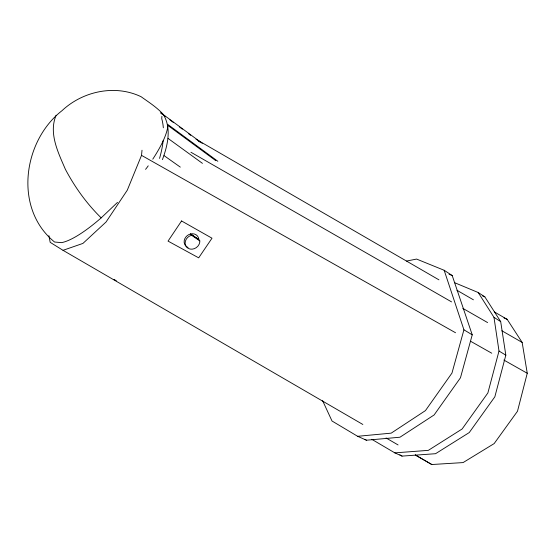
<?xml version="1.0" encoding="UTF-8"?>
<svg xmlns="http://www.w3.org/2000/svg" width="555" height="555" viewBox="0 0 555 555"><rect width="100%" height="100%" fill="white"/><g stroke="black" fill="none" stroke-linecap="round" stroke-linejoin="round"><path stroke-width="0.83" d="M190.643 233.974L198.752 239.573L199.786 240.87L199.779 242.14A7.708 6.702 -36.9 0 1 192.12 249.174A7.708 6.702 -36.9 0 1 185.134 243.326A7.708 6.702 -36.9 0 1 191.565 235.271L190.545 233.988A7.687 6.695 -36.9 0 0 184.239 240.509A7.687 6.695 -36.9 0 0 188.096 247.468M161.9 116.293L161.748 118.701A84.638 43.845 -56.6 0 1 163.33 127.782M48.895 235.632L50.193 242.348L63.02 250.319L82.924 243.416L106.067 221.986L127.275 190.212L141.525 155.358L142.011 150.238M162.421 159.639C167.693 145.431 171.779 128.247 163.309 114.448C156.905 107.337 148.823 102.245 141.102 96.723C115.052 84.207 82.764 91.186 62.021 110.667C22.859 141.088 13.493 208.84 54.57 242.022L61.508 242.646A86.094 22.02 -48 0 0 101.183 217.872L117.535 202.36M494.429 311.966L507.173 319.347L522.158 342.421L527.25 373.265L517.496 411.227L494.158 443.584L463.078 462.586L431.811 464.528L415.313 455.017M454.385 282.592L478.202 292.52L484.834 296.849L500.686 321.609L505.827 355.165L494.845 396.811L469.246 432.567L435.543 453.706L402.056 456.106L394.82 452.873L371.781 439.303M478.202 292.52L493.978 317.328L499.007 351.037L487.873 392.954L462.114 428.994L428.321 450.362L394.82 452.873M406.565 261.065L416.59 259.067L444.166 270.278L452.207 275.53L472.229 334.832L460.463 377.782L434.121 414.953L399.961 437.222L366.425 440.212L357.642 436.299L332.022 421.016L322.594 400.654M444.166 270.278L463.925 329.809L451.964 373.078L425.442 410.603L391.178 433.15L357.642 436.299M56.131 115.239C48.431 133.256 58.275 152.715 65.379 169.289C74.835 187.167 86.726 203.699 101.183 217.872M145.57 169.358L147.165 167.319A80.121 20.604 -48 0 0 148.227 165.827M449.05 274.239L452.207 275.53M482.448 295.85L484.834 296.849M504.002 317.966L507.173 319.347M141.525 155.358L455.537 332.75M470.64 341.283L491.772 353.223M503.85 360.042L527.25 373.265M190.92 152.243L451.555 301.885M462.821 308.351L487.602 322.58M501.873 330.773L522.158 342.421M196.005 139.208L438.943 279.845M456.938 290.265L473.429 299.811M63.02 250.319L362.845 424.471M386.086 437.971L398.074 444.937M415.32 454.947L431.811 464.528M399.822 454.788L402.056 456.106M364.954 439.338L366.425 440.212M463.925 329.809L472.229 334.832M499.007 351.037L505.827 355.165M114.087 279.436L116.3 280.781M493.978 317.328L500.686 321.609M160.652 112.665L202.277 143.356M191.565 235.271L199.786 240.87M164.107 155.643L180.299 167.124M168.054 138.417L202.443 163.357M167.714 124.389L217.844 161.304M215.819 160.686L167.742 125.319L167.832 125.777A80.121 20.604 -48 0 1 152.771 159.167M160.888 113.213L162.275 114.24M163.663 115.267L165.05 116.293M169.899 119.887L173.368 122.461M179.605 127.081L182.373 129.142M188.617 133.762L190.691 135.302M198.315 140.956L199.703 141.983M163.135 140.679A84.638 43.845 -56.6 0 1 159.542 158.39M198.759 239.018L198.752 239.573L190.545 233.988L192.474 233.752A7.687 6.695 -36.9 0 1 198.759 239.018M181.561 220.959L168.047 241.113L198.683 257.839L212.003 238.199L181.561 220.959"/></g></svg>
